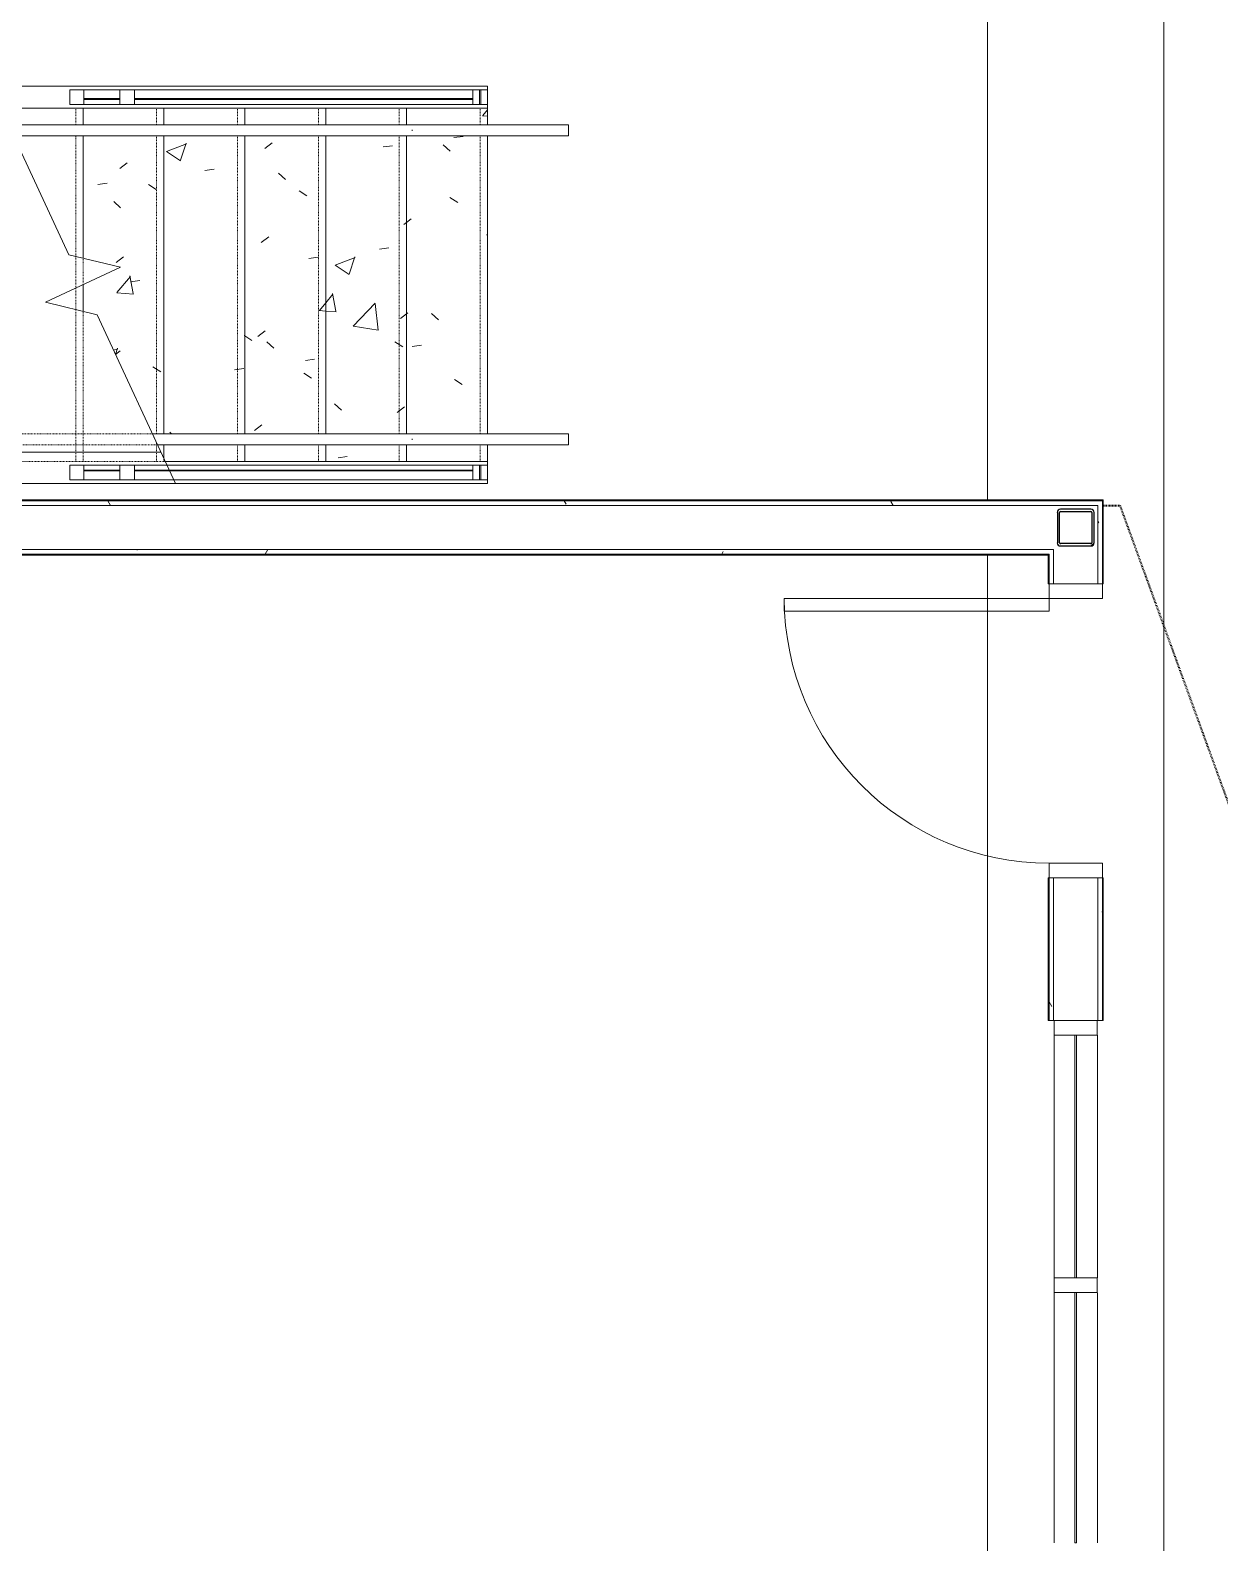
# Model space of a CAD drawing. Header units: inches. Extents: x -3803 to -1421, y -3454 to -210.
# Drawn here: x -2754.5 to -2592.8, y -725.6 to -520 of the extents above; entities that cross this region are included whole.
import ezdxf

# ---------------------------------------------------------------- set-up
doc = ezdxf.new("R2010")
doc.units = ezdxf.units.IN
doc.header["$MEASUREMENT"] = 0
doc.linetypes.add('Dash Small', pattern=[0.125, 0.0625, -0.0625])
doc.linetypes.add('Overhead 1_16_', pattern=[0.101562, 0.0625, -0.039062])
for name, color, linetype, lineweight in [('A-DETL', 90, 'Continuous', 9), ('A-DOOR', 31, 'Continuous', 13), ('A-DOOR-FRAM', 31, 'Continuous', 35), ('A-FLOR', 192, 'Continuous', 13), ('A-FLOR-HRAL', 11, 'Continuous', 13), ('A-GLAZ-CURT', 52, 'Continuous', 13), ('A-GLAZ-CWMG', 51, 'Continuous', 13), ('A-WALL', 113, 'Continuous', 13), ('A-WALL-PATT', 111, 'Continuous', 13), ('I-WALL', 2, 'Continuous', 13), ('S-COLS', 52, 'Continuous', 13), ('S-STRS', 31, 'Continuous', 13), ('S-STRS-MBND', 31, 'Continuous', 13)]:
    doc.layers.add(name, color=color, linetype=linetype, lineweight=lineweight)
pattern_1 = [(50, (0, 0), (27.5427, -2.40992), [2.88, -31.68]), (355, (0, 0), (-5.32784, 28.88427), [2.304, -25.344]), (100.451, (2.295, -0.2), (22.21532, 26.47393), [2.448, -26.924]), (46.184, (0, 7.68), (40.98187, -6.35642), [4.32, -47.52]), (96.636, (3.415, 7.15), (35.89075, 37.4062), [3.671, -40.386]), (351.184, (0, 7.68), (35.891, 37.4062), [3.456, -38.016]), (21, (3.84, 5.76), (22.92104, -15.46073), [2.88, -31.68]), (326, (3.84, 5.76), (9.34353, 27.84574), [2.304, -25.344]), (71.451, (5.75, 4.472), (32.26477, 12.38442), [2.448, -26.924]), (37.5, (0, 0), (0.466855, 12.782707), [1.267, -23.77, 1.267, -24.461, -25.44]), (37.5, (0, 0), (0.466855, 12.782707), [-50.765, 1.267, -24.173]), (7.5, (0, 0), (10.10159, 15.14509), [1.267, -13.402, 1.267, -23.194, -9.696]), (7.5, (0, 0), (10.10159, 15.14509), [-39.13, 1.267, -8.429]), (327.5, (-8.563, 0), (20.49916, -0.86578), [1.267, -8.333, 1.267, -28.685, -39.744]), (327.5, (-8.563, 0), (20.49916, -0.86578), [-39.552, 1.267, -38.477]), (317.5, (-12.403, 0), (22.39478, 3.84429), [1.267, -11.213, 1.267, -18.624, -28.224]), (317.5, (-12.403, 0), (22.39478, 3.84429), [-32.371, 1.267, -26.957])]
pattern_2 = [(0, (0, 0), (30.72, 7.68), [1.267, -21.773, 1.267, -21.773, -122.88]), (0, (0, 0), (30.72, 7.68), [-46.08, 1.267, -44.813, 1.267, -21.773, -53.76]), (0, (0, 0), (30.72, 7.68), [-115.2, 1.267, -14.093, 1.267, -37.133]), (120, (11.52, 3.84), (-22.011075, 22.7643), [1.267, -21.773, 1.267, -21.773, -122.88]), (120, (11.52, 3.84), (-22.011075, 22.7643), [-46.08, 1.267, -44.813, 1.267, -21.773, -53.76]), (120, (11.52, 3.84), (-22.011075, 22.7643), [-115.2, 1.267, -14.093, 1.267, -37.133]), (240, (15.36, 19.2), (-8.708925, -30.4443), [1.267, -21.773, 1.267, -21.773, -122.88]), (240, (15.36, 19.2), (-8.708925, -30.4443), [-46.08, 1.267, -44.813, 1.267, -21.773, -53.76]), (240, (15.36, 19.2), (-8.708925, -30.4443), [-115.2, 1.267, -14.093, 1.267, -37.133])]

# ---------------------------------------------------------------- blocks, each defined once
blk = doc.blocks.new('_STL - Column - HSS Rectangular - 2017v1 - HSS5x5x5_16-V89-DIMENSION PLAN - LEVEL 2 _579_ - 2__ - CAD')
at = {"layer": 'S-COLS'}
h = blk.add_hatch(dxfattribs=at)
h.set_pattern_fill('FP_15', color=256, style=0, pattern_type=2)
h.set_pattern_definition([(45, (2612.395, 587.641), (-8.909545, 8.909545), []), (45, (2618.335, 587.641), (-8.909545, 8.909545), [])])
h.paths.add_polyline_path([(2.06, -2.5), (2.37, -2.37), (2.5, -2.07), (2.5, 2.06), (2.37, 2.37), (2.06, 2.5), (-2.07, 2.5), (-2.37, 2.37), (-2.5, 2.06), (-2.5, -2.07), (-2.37, -2.37), (-2.07, -2.5)], flags=0)
h.paths.add_polyline_path([(-2.07, -2.19), (-2.15, -2.15), (-2.19, -2.07), (-2.15, 2.15), (-2.07, 2.19), (2.15, 2.15), (2.19, 2.06), (2.15, -2.15), (2.06, -2.19)], flags=0)
at = {"layer": 'S-COLS', "color": 7, "lineweight": 25}
for p, q in [((-2.5, 2.06), (-2.5, -2.07)), ((-2.19, -2.07), (-2.19, 2.06)), ((2.06, 2.5), (-2.07, 2.5)), ((-2.07, 2.19), (2.06, 2.19)), ((2.19, 2.06), (2.19, -2.07)), ((2.5, -2.07), (2.5, 2.06)), ((2.06, -2.19), (-2.07, -2.19)), ((-2.07, -2.5), (2.06, -2.5))]:
    blk.add_line(p, q, dxfattribs=at)
for centre, radius, start, end in [((-2.07, 2.06), 0.435, 90, 180), ((-2.07, 2.06), 0.123, 90, 180), ((2.06, 2.06), 0.435, 360, 90), ((2.06, 2.06), 0.123, 0, 90), ((-2.07, -2.07), 0.435, 180, 270), ((-2.07, -2.07), 0.123, 180, 270), ((2.06, -2.07), 0.435, 270, 360), ((2.06, -2.07), 0.122, 270, 0)]:
    blk.add_arc(centre, radius, start, end, dxfattribs=at)
blk = doc.blocks.new('15830016-STRUCT_MARTINEZ-MOORE_CENTRAL_v2018_rvt-1-DIMENSION PLAN - LEVEL 2 _579_ - 2__ - CAD')
at = {"color": 250, "lineweight": 13}
blk.add_blockref('_STL - Column - HSS Rectangular - 2017v1 - HSS5x5x5_16-V89-DIMENSION PLAN - LEVEL 2 _579_ - 2__ - CAD', (-2612.4, -587.64), dxfattribs=at)
blk = doc.blocks.new('System Panel - Perforated Metal 4-4099913-DIMENSION PLAN - LEVEL 2 _579_ - 2__ - CAD')
at = {"layer": 'A-GLAZ-CURT', "lineweight": 20}
for p, q in [((23, -0.6875), (-23, -0.6875)), ((-23, -0.6875), (-23, -0.8125)), ((-23, -0.8125), (23, -0.8125)), ((23, -0.8125), (23, -0.6875))]:
    blk.add_line(p, q, dxfattribs=at)
blk = doc.blocks.new('Rectangular Mullion - 1_ H Guardrail Cap _mesh_-4102278-DIMENSION PLAN - LEVEL 2 _579_ - 2__ - CAD')
at = {"layer": 'A-GLAZ-CWMG', "lineweight": 9}
for p, q in [((-2740.37, -528.14), (-2694.37, -528.14)), ((-2740.37, -530.14), (-2694.37, -530.14))]:
    blk.add_line(p, q, dxfattribs=at)
blk = doc.blocks.new('Rectangular Mullion - Tube 2x2-4102275-DIMENSION PLAN - LEVEL 2 _579_ - 2__ - CAD')
at = {"layer": 'A-GLAZ-CWMG', "lineweight": 9}
for p, q in [((-2, 2), (-1.08, 2)), ((-2, 0.81), (-2, 2)), ((-2, 0), (-2, 0.69)), ((-1.08, 0), (-2, 0))]:
    blk.add_line(p, q, dxfattribs=at)
at = {"layer": 'A-GLAZ-CWMG', "lineweight": 20}
for p, q in [((0, 2), (-0.91, 2)), ((-0.91, 2), (-0.91, 0)), ((-0.91, 0), (0, 0)), ((0, 0), (0, 2))]:
    blk.add_line(p, q, dxfattribs=at)
blk = doc.blocks.new('System Panel - Perforated Metal 4-V49-DIMENSION PLAN - LEVEL 2 _579_ - 2__ - CAD')
at = {"layer": 'A-GLAZ-CURT', "lineweight": 20}
for p, q in [((-18.1, -0.69), (-23, -0.69)), ((-23, -0.69), (-23, -0.81)), ((-23, -0.81), (-18.1, -0.81)), ((-18.1, -0.81), (-18.1, -0.69))]:
    blk.add_line(p, q, dxfattribs=at)
blk = doc.blocks.new('Rectangular Mullion - 1_ H Guardrail Cap _mesh_-4102323-DIMENSION PLAN - LEVEL 2 _579_ - 2__ - CAD')
at = {"layer": 'A-GLAZ-CWMG', "lineweight": 20}
for p, q in [((-2747.28, -528.14), (-2749.17, -528.14)), ((-2749.17, -528.14), (-2749.17, -530.14)), ((-2747.28, -530.14), (-2747.28, -528.14)), ((-2749.17, -530.14), (-2747.28, -530.14))]:
    blk.add_line(p, q, dxfattribs=at)
at = {"layer": 'A-GLAZ-CWMG', "lineweight": 9}
for p, q in [((-2747.28, -528.14), (-2742.37, -528.14)), ((-2747.28, -530.14), (-2742.37, -530.14))]:
    blk.add_line(p, q, dxfattribs=at)
blk = doc.blocks.new('Rectangular Mullion - 1_ H Guardrail Cap _mesh_-4102280-DIMENSION PLAN - LEVEL 2 _579_ - 2__ - CAD')
at = {"layer": 'A-GLAZ-CWMG', "lineweight": 20}
for p, q in [((-2693.29, -528.14), (-2693.45, -528.14)), ((-2693.45, -528.14), (-2693.45, -530.14)), ((-2693.29, -530.14), (-2693.29, -528.14)), ((-2693.45, -530.14), (-2693.29, -530.14))]:
    blk.add_line(p, q, dxfattribs=at)
blk = doc.blocks.new('Rectangular Mullion - Tube 2x2-4102274-DIMENSION PLAN - LEVEL 2 _579_ - 2__ - CAD')
at = {"layer": 'A-GLAZ-CWMG', "lineweight": 20}
for p, q in [((-1, 0), (-1, 2)), ((-1, 2), (1, 2)), ((1, 0), (-1, 0)), ((1, 2), (1, 0))]:
    blk.add_line(p, q, dxfattribs=at)
blk = doc.blocks.new('System Panel - Perforated Metal 4-4100333-DIMENSION PLAN - LEVEL 2 _579_ - 2__ - CAD')
at = {"layer": 'A-GLAZ-CURT', "lineweight": 20}
for p, q in [((23, 0.8125), (-23, 0.8125)), ((-23, 0.8125), (-23, 0.6875)), ((-23, 0.6875), (23, 0.6875)), ((23, 0.6875), (23, 0.8125))]:
    blk.add_line(p, q, dxfattribs=at)
blk = doc.blocks.new('Rectangular Mullion - 1_ H Guardrail Cap _mesh_-4106653-DIMENSION PLAN - LEVEL 2 _579_ - 2__ - CAD')
at = {"layer": 'A-GLAZ-CWMG', "lineweight": 9}
for p, q in [((-2740.37, -579.14), (-2694.37, -579.14)), ((-2740.37, -581.14), (-2694.37, -581.14))]:
    blk.add_line(p, q, dxfattribs=at)
blk = doc.blocks.new('Rectangular Mullion - Tube 2x2-4106659-DIMENSION PLAN - LEVEL 2 _579_ - 2__ - CAD')
at = {"layer": 'A-GLAZ-CWMG', "lineweight": 20}
for p, q in [((0, 0), (-0.91, 0)), ((-0.91, 0), (-0.91, -2)), ((0, -2), (0, 0)), ((-0.91, -2), (0, -2))]:
    blk.add_line(p, q, dxfattribs=at)
at = {"layer": 'A-GLAZ-CWMG', "lineweight": 9}
for p, q in [((-2, 0), (-1.08, 0)), ((-2, -0.69), (-2, 0)), ((-2, -2), (-2, -0.81)), ((-1.08, -2), (-2, -2))]:
    blk.add_line(p, q, dxfattribs=at)
blk = doc.blocks.new('System Panel - Perforated Metal 4-V50-DIMENSION PLAN - LEVEL 2 _579_ - 2__ - CAD')
at = {"layer": 'A-GLAZ-CURT', "lineweight": 20}
for p, q in [((-18.1, 0.81), (-23, 0.81)), ((-23, 0.81), (-23, 0.69)), ((-23, 0.69), (-18.1, 0.69)), ((-18.1, 0.69), (-18.1, 0.81))]:
    blk.add_line(p, q, dxfattribs=at)
blk = doc.blocks.new('Rectangular Mullion - 1_ H Guardrail Cap _mesh_-4106654-DIMENSION PLAN - LEVEL 2 _579_ - 2__ - CAD')
at = {"layer": 'A-GLAZ-CWMG', "lineweight": 20}
for p, q in [((-2747.28, -579.14), (-2749.17, -579.14)), ((-2749.17, -579.14), (-2749.17, -581.14)), ((-2747.28, -581.14), (-2747.28, -579.14)), ((-2749.17, -581.14), (-2747.28, -581.14))]:
    blk.add_line(p, q, dxfattribs=at)
at = {"layer": 'A-GLAZ-CWMG', "lineweight": 9}
for p, q in [((-2747.28, -579.14), (-2742.37, -579.14)), ((-2747.28, -581.14), (-2742.37, -581.14))]:
    blk.add_line(p, q, dxfattribs=at)
blk = doc.blocks.new('Rectangular Mullion - 1_ H Guardrail Cap _mesh_-4106655-DIMENSION PLAN - LEVEL 2 _579_ - 2__ - CAD')
at = {"layer": 'A-GLAZ-CWMG', "lineweight": 20}
for p, q in [((-2693.29, -579.14), (-2693.45, -579.14)), ((-2693.45, -579.14), (-2693.45, -581.14)), ((-2693.29, -581.14), (-2693.29, -579.14)), ((-2693.45, -581.14), (-2693.29, -581.14))]:
    blk.add_line(p, q, dxfattribs=at)
blk = doc.blocks.new('Rectangular Mullion - Tube 2x2-4106658-DIMENSION PLAN - LEVEL 2 _579_ - 2__ - CAD')
at = {"layer": 'A-GLAZ-CWMG', "lineweight": 20}
for p, q in [((-1, -2), (-1, 0)), ((-1, 0), (1, 0)), ((1, 0), (1, -2)), ((1, -2), (-1, -2))]:
    blk.add_line(p, q, dxfattribs=at)
blk = doc.blocks.new('Handrail Type - Handrail_Internal_-1845891-DIMENSION PLAN - LEVEL 2 _579_ - 2__ - CAD')
at = {"layer": 'A-FLOR-HRAL', "lineweight": 9}
for p, q in [((-2682.12, -574.89), (-2704.05, -574.89)), ((-2702.64, -575.72), (-2702.64, -575.56)), ((-2704.05, -576.39), (-2682.12, -576.39))]:
    blk.add_line(p, q, dxfattribs=at)
blk.add_open_spline([(-2681.38, -575.56), (-2681.38, -575.59), (-2681.37, -575.64), (-2681.38, -575.69), (-2681.38, -575.72)], degree=3, dxfattribs=at)
blk = doc.blocks.new('Handrail Type - Handrail_Internal_-V51-DIMENSION PLAN - LEVEL 2 _579_ - 2__ - CAD')
at = {"layer": 'A-FLOR-HRAL', "linetype": 'Overhead 1_16_', "lineweight": 9}
for p, q in [((-2737.93, -574.89), (-2912.37, -574.89)), ((-2737.23, -576.39), (-2912.37, -576.39))]:
    blk.add_line(p, q, dxfattribs=at)
at = {"layer": 'A-FLOR-HRAL', "lineweight": 9}
for p, q in [((-2737.93, -574.89), (-2737.23, -576.39)), ((-2681.37, -574.89), (-2737.93, -574.89)), ((-2681.37, -576.39), (-2681.37, -574.89)), ((-2681.37, -576.39), (-2737.23, -576.39))]:
    blk.add_line(p, q, dxfattribs=at)
blk = doc.blocks.new('Handrail Type - Handrail_Internal_-1845913-DIMENSION PLAN - LEVEL 2 _579_ - 2__ - CAD')
at = {"layer": 'A-FLOR-HRAL', "lineweight": 9}
for p, q in [((-2682.12, -532.89), (-2704.05, -532.89)), ((-2704.05, -534.39), (-2682.12, -534.39)), ((-2702.64, -533.72), (-2702.64, -533.56))]:
    blk.add_line(p, q, dxfattribs=at)
blk.add_open_spline([(-2681.38, -533.56), (-2681.38, -533.59), (-2681.37, -533.64), (-2681.38, -533.69), (-2681.38, -533.72)], degree=3, dxfattribs=at)
blk = doc.blocks.new('Handrail Type - Handrail_Internal_-V52-DIMENSION PLAN - LEVEL 2 _579_ - 2__ - CAD')
at = {"layer": 'A-FLOR-HRAL', "lineweight": 9}
for p, q in [((-2681.37, -532.89), (-2757.52, -532.89)), ((-2681.37, -534.39), (-2756.82, -534.39)), ((-2681.37, -534.39), (-2681.37, -532.89))]:
    blk.add_line(p, q, dxfattribs=at)
blk = doc.blocks.new('Basic Wall _ B6-7 1_4_-BSALS - ___-3568051-DIMENSION PLAN - LEVEL 2 _579_ - 2__ - CAD')
at = {"layer": 'I-WALL', "lineweight": 20}
for p, q in [((-2616.15, -591.39), (-2616.02, -591.27)), ((-2616.15, -595.27), (-2616.15, -591.39)), ((-2616.02, -595.27), (-2616.15, -595.27)), ((-2616.15, -635.27), (-2616.02, -635.27)), ((-2616.15, -654.64), (-2616.15, -635.27)), ((-2616.02, -654.64), (-2616.15, -654.64)), ((-2616.15, -762.64), (-2616.02, -762.64)), ((-2616.15, -786.64), (-2616.15, -762.64)), ((-2616.02, -786.64), (-2616.15, -786.64)), ((-2616.15, -894.64), (-2616.02, -894.64)), ((-2616.15, -940.27), (-2616.15, -894.64))]:
    blk.add_line(p, q, dxfattribs=at)
blk = doc.blocks.new('Basic Wall _ B6-7 1_4_-BSALS - ___-3568050-DIMENSION PLAN - LEVEL 2 _579_ - 2__ - CAD')
at = {"layer": 'I-WALL', "lineweight": 20}
for p, q in [((-2608.77, -584.02), (-2608.65, -583.89)), ((-2608.65, -595.27), (-2608.65, -583.89)), ((-2608.65, -595.27), (-2608.77, -595.27)), ((-2608.77, -635.27), (-2608.65, -635.27)), ((-2608.65, -654.64), (-2608.65, -635.27)), ((-2608.65, -654.64), (-2608.77, -654.64)), ((-2608.77, -762.64), (-2608.65, -762.64)), ((-2608.65, -786.64), (-2608.65, -762.64)), ((-2608.65, -786.64), (-2608.77, -786.64)), ((-2608.77, -894.64), (-2608.65, -894.64)), ((-2608.65, -940.27), (-2608.65, -894.64))]:
    blk.add_line(p, q, dxfattribs=at)
blk = doc.blocks.new('Basic Wall _ B6-7 1_4_-BSALS - ___-3569081-DIMENSION PLAN - LEVEL 2 _579_ - 2__ - CAD')
at = {"layer": 'I-WALL', "lineweight": 20}
for p, q in [((-2790.57, -583.89), (-2608.65, -583.89)), ((-2608.65, -583.89), (-2608.77, -584.02))]:
    blk.add_line(p, q, dxfattribs=at)
blk = doc.blocks.new('Basic Wall _ B6-7 1_4_-BSALS - ___-3569080-DIMENSION PLAN - LEVEL 2 _579_ - 2__ - CAD')
at = {"layer": 'I-WALL', "lineweight": 20}
for p in [(-2888.4, -591.39), (-2616.02, -591.27)]:
    blk.add_line(p, (-2616.15, -591.39), dxfattribs=at)
blk = doc.blocks.new('System Panel - interior glazed panels-1803098-DIMENSION PLAN - LEVEL 2 _579_ - 2__ - CAD')
at = {"layer": 'A-GLAZ-CURT', "lineweight": 20}
for p, q in [((17, 0.125), (-17, 0.125)), ((-17, 0.125), (-17, -0.125)), ((17, -0.125), (17, 0.125)), ((-17, -0.125), (17, -0.125))]:
    blk.add_line(p, q, dxfattribs=at)
blk = doc.blocks.new('Rectangular Mullion - 6 x 6 interior mullion-2750476-DIMENSION PLAN - LEVEL 2 _579_ - 2__ - CAD')
at = {"layer": 'A-GLAZ-CWMG', "lineweight": 9}
for p, q in [((-2334.9, -950.95), (-2300.9, -950.95)), ((-2300.9, -956.83), (-2334.9, -956.83))]:
    blk.add_line(p, q, dxfattribs=at)
blk = doc.blocks.new('Rectangular Mullion - 2 x 6 interior mullion-V36-DIMENSION PLAN - LEVEL 2 _579_ - 2__ - CAD')
at = {"layer": 'A-GLAZ-CWMG', "lineweight": 20}
for p, q in [((-2, 2.9375), (0, 2.9375)), ((-2, -2.9375), (-2, 2.9375)), ((0, 2.9375), (0, -2.9375)), ((0, -2.9375), (-2, -2.9375))]:
    blk.add_line(p, q, dxfattribs=at)
blk = doc.blocks.new('System Panel - interior glazed panels-885103-DIMENSION PLAN - LEVEL 2 _579_ - 2__ - CAD')
at = {"layer": 'A-GLAZ-CURT', "lineweight": 20}
for p, q in [((16.5, 0.125), (-16.5, 0.125)), ((-16.5, 0.125), (-16.5, -0.125)), ((16.5, -0.125), (16.5, 0.125)), ((-16.5, -0.125), (16.5, -0.125))]:
    blk.add_line(p, q, dxfattribs=at)
blk = doc.blocks.new('Rectangular Mullion - 6 x 6 interior mullion-2750475-DIMENSION PLAN - LEVEL 2 _579_ - 2__ - CAD')
at = {"layer": 'A-GLAZ-CWMG', "lineweight": 9}
for p, q in [((-2369.9, -950.95), (-2336.9, -950.95)), ((-2336.9, -956.83), (-2369.9, -956.83))]:
    blk.add_line(p, q, dxfattribs=at)
blk = doc.blocks.new('Rectangular Mullion - 2 x 6 interior mullion-V38-DIMENSION PLAN - LEVEL 2 _579_ - 2__ - CAD')
at = {"layer": 'A-GLAZ-CWMG', "lineweight": 20}
for p, q in [((-1, 2.9375), (1, 2.9375)), ((-1, -2.9375), (-1, 2.9375)), ((1, 2.9375), (1, -2.9375)), ((1, -2.9375), (-1, -2.9375))]:
    blk.add_line(p, q, dxfattribs=at)
blk = doc.blocks.new('Door-A1_4-BSALS - A1_4-36x84-BSALS-3727412-DIMENSION PLAN - LEVEL 2 _579_ - 2__ - CAD')
at = {"layer": 'A-DOOR', "lineweight": 20}
for p, q in [((16.25, 39.625), (16.25, 3.625)), ((18, 39.625), (16.25, 39.625)), ((18, 3.625), (18, 39.625)), ((16.25, 3.625), (18, 3.625))]:
    blk.add_line(p, q, dxfattribs=at)
at = {"layer": 'A-DOOR', "lineweight": 9}
blk.add_arc((18, 3.625), 36, 90, 180, dxfattribs=at)
at = {"layer": 'A-DOOR-FRAM', "lineweight": 20}
for p, q in [((-18, 3.625), (-20, 3.625)), ((-20, 3.625), (-20, -3.625)), ((-18, -3.625), (-18, 3.625)), ((20, 3.625), (18, 3.625)), ((18, 3.625), (18, -3.625)), ((20, -3.625), (20, 3.625)), ((-20, -3.625), (-18, -3.625)), ((18, -3.625), (20, -3.625))]:
    blk.add_line(p, q, dxfattribs=at)

msp = doc.modelspace()

# ---------------------------------------------------------------- hatches: boundary and pattern name
at = {"layer": 'A-WALL-PATT', "lineweight": 9}
h = msp.add_hatch(dxfattribs=at)
h.set_pattern_fill('FP_2', color=256, style=0, pattern_type=2)
h.set_pattern_definition(pattern_2)
h.paths.add_polyline_path([(-2615.4, -584.64), (-2609.4, -584.64), (-2609.4, -584.02), (-2888.4, -584.02), (-2888.4, -584.64), (-2616.02, -584.64)], flags=0)
h.paths.add_polyline_path([(-2996.4, -584.64), (-2996.4, -584.02), (-3049.77, -584.02), (-3049.77, -584.64), (-3027.94, -584.64)], flags=0)
h = msp.add_hatch(dxfattribs=at)
h.set_pattern_fill('FP_2', color=256, style=0, pattern_type=2)
h.set_pattern_definition(pattern_2)
h.paths.add_polyline_path([(-2608.77, -940.27), (-2608.77, -894.64), (-2609.4, -894.64), (-2609.4, -940.27)], flags=0)
h.paths.add_polyline_path([(-2609.4, -786.64), (-2608.77, -786.64), (-2608.77, -762.64), (-2609.4, -762.64), (-2609.4, -773.79)], flags=0)
h.paths.add_polyline_path([(-2608.77, -654.64), (-2608.77, -635.27), (-2609.4, -635.27), (-2609.4, -654.64)], flags=0)
h.paths.add_polyline_path([(-2609.4, -595.27), (-2608.77, -595.27), (-2608.77, -584.02), (-2609.4, -584.02), (-2609.4, -584.64)], flags=0)
h = msp.add_hatch(dxfattribs=at)
h.set_pattern_fill('FP_2', color=256, style=0, pattern_type=2)
h.set_pattern_definition(pattern_2)
h.paths.add_polyline_path([(-2616.02, -591.27), (-2616.02, -590.64), (-2888.4, -590.64), (-2888.4, -591.27), (-2620.76, -591.27)], flags=0)
h.paths.add_polyline_path([(-2996.4, -591.27), (-2996.4, -590.64), (-3043.15, -590.64), (-3043.15, -591.27), (-3027.94, -591.27)], flags=0)
h = msp.add_hatch(dxfattribs=at)
h.set_pattern_fill('FP_2', color=256, style=0, pattern_type=2)
h.set_pattern_definition(pattern_2)
h.paths.add_polyline_path([(-2615.4, -940.27), (-2615.4, -894.64), (-2616.02, -894.64), (-2616.02, -940.27)], flags=0)
h.paths.add_polyline_path([(-2616.02, -786.64), (-2615.4, -786.64), (-2615.4, -762.64), (-2616.02, -762.64), (-2616.02, -773.79)], flags=0)
h.paths.add_polyline_path([(-2616.02, -654.64), (-2615.4, -654.64), (-2615.4, -635.27), (-2616.02, -635.27)], flags=0)
h.paths.add_polyline_path([(-2615.4, -595.27), (-2615.4, -590.64), (-2616.02, -590.64), (-2616.02, -595.27)], flags=0)
at = {"layer": 'S-STRS', "lineweight": 9}
h = msp.add_hatch(dxfattribs=at)
h.set_pattern_fill('FP_3', color=256, style=0, pattern_type=2)
h.set_pattern_definition(pattern_1)
h.paths.add_polyline_path([(-2747.37, -558.26), (-2747.37, -554.64), (-2752.47, -557.02)], flags=0)
h.paths.add_polyline_path([(-2747.37, -551.02), (-2747.37, -534.39), (-2756.82, -534.39), (-2749.28, -550.56)], flags=0)
h.paths.add_polyline_path([(-2747.59, -532.89), (-2747.37, -532.89), (-2747.37, -530.64), (-2758.37, -530.64), (-2758.37, -531.05), (-2757.52, -532.89)], flags=0)
h = msp.add_hatch(dxfattribs=at)
h.set_pattern_fill('FP_3', color=256, style=0, pattern_type=2)
h.set_pattern_definition(pattern_1)
h.paths.add_polyline_path([(-2736.37, -578.23), (-2736.37, -576.39), (-2737.23, -576.39)], flags=0)
h.paths.add_polyline_path([(-2737.93, -574.89), (-2736.37, -574.89), (-2736.37, -534.39), (-2747.37, -534.39), (-2747.37, -551.02), (-2742.28, -552.26), (-2747.37, -554.64), (-2747.37, -558.26), (-2745.47, -558.72), (-2742.2, -565.75)], flags=0)
h.paths.add_polyline_path([(-2736.99, -532.89), (-2736.37, -532.89), (-2736.37, -530.64), (-2747.37, -530.64), (-2747.37, -532.89), (-2742.91, -532.89)], flags=0)
h = msp.add_hatch(dxfattribs=at)
h.set_pattern_fill('FP_3', color=256, style=0, pattern_type=2)
h.set_pattern_definition(pattern_1)
h.paths.add_polyline_path([(-2725.37, -578.64), (-2725.37, -576.39), (-2736.37, -576.39), (-2736.37, -578.23), (-2736.18, -578.64)], flags=0)
h.paths.add_polyline_path([(-2725.37, -574.89), (-2725.37, -534.39), (-2736.37, -534.39), (-2736.37, -574.89), (-2735.6, -574.89)], flags=0)
h.paths.add_polyline_path([(-2725.9, -532.89), (-2725.37, -532.89), (-2725.37, -530.64), (-2736.37, -530.64), (-2736.37, -532.89)], flags=0)
h = msp.add_hatch(dxfattribs=at)
h.set_pattern_fill('FP_1', color=256, style=0, pattern_type=2)
h.set_pattern_definition(pattern_1)
h.paths.add_polyline_path([(-2725.37, -578.64), (-2714.37, -578.64), (-2714.37, -576.39), (-2725.37, -576.39), (-2725.37, -578.23)], flags=0)
h.paths.add_polyline_path([(-2714.37, -574.89), (-2714.37, -534.39), (-2725.37, -534.39), (-2725.37, -574.89), (-2722.55, -574.89)], flags=0)
h.paths.add_polyline_path([(-2722.55, -532.89), (-2714.37, -532.89), (-2714.37, -530.64), (-2725.37, -530.64), (-2725.37, -532.89)], flags=0)
h = msp.add_hatch(dxfattribs=at)
h.set_pattern_fill('FP_1', color=256, style=0, pattern_type=2)
h.set_pattern_definition(pattern_1)
h.paths.add_polyline_path([(-2704.05, -578.64), (-2703.37, -578.64), (-2703.37, -576.39), (-2714.37, -576.39), (-2714.37, -578.64), (-2704.34, -578.64)], flags=0)
h.paths.add_polyline_path([(-2704.34, -574.89), (-2703.37, -574.89), (-2703.37, -534.39), (-2714.37, -534.39), (-2714.37, -574.89)], flags=0)
h.paths.add_polyline_path([(-2703.37, -532.89), (-2703.37, -530.64), (-2714.37, -530.64), (-2714.37, -532.89), (-2703.75, -532.89)], flags=0)
h = msp.add_hatch(dxfattribs=at)
h.set_pattern_fill('FP_1', color=256, style=0, pattern_type=2)
h.set_pattern_definition(pattern_1)
h.paths.add_polyline_path([(-2702.19, -578.64), (-2692.37, -578.64), (-2692.37, -576.39), (-2703.37, -576.39), (-2703.37, -578.64)], flags=0)
h.paths.add_polyline_path([(-2703.37, -574.89), (-2692.37, -574.89), (-2692.37, -534.39), (-2703.37, -534.39), (-2703.37, -572.09)], flags=0)
h.paths.add_polyline_path([(-2703.37, -532.89), (-2692.37, -532.89), (-2692.37, -530.64), (-2703.37, -530.64)], flags=0)

# ---------------------------------------------------------------- linework, layer by layer
at = {"layer": 'A-DETL', "linetype": 'Dash Small', "lineweight": 35}
for p, q in [((-2608.65, -584.64), (-2606.4, -584.64)), ((-2606.4, -584.64), (-2538.33, -771.64))]:
    msp.add_line(p, q, dxfattribs=at)
at = {"layer": 'A-FLOR', "lineweight": 20}
for p, q in [((-2624.4, -583.89), (-2624.4, -238.14)), ((-2600.4, -238.14), (-2600.4, -940.27)), ((-2624.4, -940.27), (-2624.4, -591.39))]:
    msp.add_line(p, q, dxfattribs=at)
at = {"layer": 'A-WALL'}
for p, q in [((-2888.4, -584.64), (-2609.4, -584.64)), ((-2609.4, -595.27), (-2609.4, -584.64)), ((-2888.4, -590.64), (-2615.4, -590.64)), ((-2615.4, -595.27), (-2615.4, -590.64)), ((-2615.4, -654.64), (-2615.4, -635.27)), ((-2609.4, -654.64), (-2609.4, -635.27))]:
    msp.add_line(p, q, dxfattribs=at)
at = {"layer": 'I-WALL', "lineweight": 20}
for p, q in [((-2790.57, -577.39), (-2736.77, -577.39)), ((-2734.78, -581.64), (-2790.57, -581.64)), ((-2608.77, -584.02), (-2888.4, -584.02)), ((-2608.77, -595.27), (-2608.77, -584.02)), ((-2888.4, -591.27), (-2616.02, -591.27)), ((-2616.02, -591.27), (-2616.02, -595.27)), ((-2616.02, -595.27), (-2608.77, -595.27)), ((-2616.02, -635.27), (-2616.02, -654.64)), ((-2608.77, -635.27), (-2616.02, -635.27)), ((-2608.77, -654.64), (-2608.77, -635.27)), ((-2616.02, -654.64), (-2608.77, -654.64))]:
    msp.add_line(p, q, dxfattribs=at)
at = {"layer": 'S-STRS', "lineweight": 9}
for p, q in [((-2692.37, -527.64), (-2759.97, -527.64)), ((-2692.37, -528.14), (-2692.37, -527.64)), ((-2692.37, -530.64), (-2692.37, -530.14)), ((-2747.37, -530.64), (-2758.37, -530.64)), ((-2736.37, -530.64), (-2747.37, -530.64)), ((-2747.37, -532.89), (-2747.37, -530.64)), ((-2725.37, -530.64), (-2736.37, -530.64)), ((-2736.37, -532.89), (-2736.37, -530.64)), ((-2714.37, -530.64), (-2725.37, -530.64)), ((-2725.37, -532.89), (-2725.37, -530.64)), ((-2703.37, -530.64), (-2714.37, -530.64)), ((-2714.37, -532.89), (-2714.37, -530.64)), ((-2692.37, -530.64), (-2703.37, -530.64)), ((-2703.37, -532.89), (-2703.37, -530.64)), ((-2692.37, -532.89), (-2692.37, -530.64)), ((-2747.37, -551.02), (-2747.37, -534.39)), ((-2736.37, -574.89), (-2736.37, -534.39)), ((-2725.37, -574.89), (-2725.37, -534.39)), ((-2714.37, -574.89), (-2714.37, -534.39)), ((-2703.37, -574.89), (-2703.37, -534.39)), ((-2692.37, -574.89), (-2692.37, -534.39)), ((-2747.37, -558.26), (-2747.37, -554.64)), ((-2736.37, -578.23), (-2736.37, -576.39)), ((-2725.37, -578.64), (-2725.37, -576.39)), ((-2714.37, -578.64), (-2714.37, -576.39)), ((-2703.37, -578.64), (-2703.37, -576.39)), ((-2692.37, -578.64), (-2692.37, -576.39)), ((-2725.37, -578.64), (-2736.18, -578.64)), ((-2714.37, -578.64), (-2725.37, -578.64)), ((-2703.37, -578.64), (-2714.37, -578.64)), ((-2692.37, -578.64), (-2703.37, -578.64)), ((-2692.37, -579.14), (-2692.37, -578.64)), ((-2692.37, -581.64), (-2734.78, -581.64)), ((-2692.37, -581.64), (-2692.37, -581.14))]:
    msp.add_line(p, q, dxfattribs=at)
at = {"layer": 'S-STRS', "linetype": 'Overhead 1_16_', "lineweight": 9}
for p, q in [((-2748.37, -532.89), (-2748.37, -530.64)), ((-2737.37, -532.89), (-2737.37, -530.64)), ((-2726.37, -532.89), (-2726.37, -530.64)), ((-2715.37, -532.89), (-2715.37, -530.64)), ((-2704.37, -532.89), (-2704.37, -530.64)), ((-2693.37, -532.89), (-2693.37, -530.64)), ((-2748.37, -550.78), (-2748.37, -534.39)), ((-2737.37, -574.89), (-2737.37, -534.39)), ((-2726.37, -574.89), (-2726.37, -534.39)), ((-2715.37, -574.89), (-2715.37, -534.39)), ((-2704.37, -574.89), (-2704.37, -534.39)), ((-2693.37, -574.89), (-2693.37, -534.39)), ((-2748.37, -558.01), (-2748.37, -555.11)), ((-2726.37, -578.64), (-2726.37, -576.39)), ((-2715.37, -578.64), (-2715.37, -576.39)), ((-2704.37, -578.64), (-2704.37, -576.39)), ((-2693.37, -578.64), (-2693.37, -576.39))]:
    msp.add_line(p, q, dxfattribs=at)
at = {"layer": 'S-STRS-MBND', "lineweight": 9}
for p, q in [((-2759.97, -527.64), (-2749.28, -550.56)), ((-2749.28, -550.56), (-2742.28, -552.26)), ((-2742.28, -552.26), (-2752.47, -557.02)), ((-2752.47, -557.02), (-2745.47, -558.72)), ((-2745.47, -558.72), (-2734.78, -581.64))]:
    msp.add_line(p, q, dxfattribs=at)
at = {"layer": 'S-STRS-MBND', "linetype": 'Overhead 1_16_', "lineweight": 9}
for p, q in [((-2748.37, -555.11), (-2748.37, -550.78)), ((-2747.37, -554.64), (-2747.37, -551.02)), ((-2748.37, -578.64), (-2748.37, -558.01)), ((-2747.37, -578.64), (-2747.37, -558.26)), ((-2737.37, -578.64), (-2737.37, -576.09)), ((-2736.18, -578.64), (-2916.51, -578.64)), ((-2736.37, -578.64), (-2736.37, -578.23)), ((-2734.78, -581.64), (-2916.51, -581.64))]:
    msp.add_line(p, q, dxfattribs=at)

# ---------------------------------------------------------------- block references
at = {"lineweight": 5}
msp.add_blockref('15830016-STRUCT_MARTINEZ-MOORE_CENTRAL_v2018_rvt-1-DIMENSION PLAN - LEVEL 2 _579_ - 2__ - CAD', (0, 0), dxfattribs=at)
at = {"layer": 'A-DOOR', "lineweight": 20, "rotation": 89.99999999999993}
msp.add_blockref('Door-A1_4-BSALS - A1_4-36x84-BSALS-3727412-DIMENSION PLAN - LEVEL 2 _579_ - 2__ - CAD', (-2612.4, -615.27), dxfattribs=at)
at = {"layer": 'A-FLOR-HRAL', "lineweight": 9}
for name in ['Handrail Type - Handrail_Internal_-V52-DIMENSION PLAN - LEVEL 2 _579_ - 2__ - CAD', 'Handrail Type - Handrail_Internal_-1845913-DIMENSION PLAN - LEVEL 2 _579_ - 2__ - CAD', 'Handrail Type - Handrail_Internal_-V51-DIMENSION PLAN - LEVEL 2 _579_ - 2__ - CAD', 'Handrail Type - Handrail_Internal_-1845891-DIMENSION PLAN - LEVEL 2 _579_ - 2__ - CAD']:
    msp.add_blockref(name, (0, 0), dxfattribs=at)
at = {"layer": 'A-GLAZ-CURT', "lineweight": 9}
for name, p, rotation in [('System Panel - Perforated Metal 4-V49-DIMENSION PLAN - LEVEL 2 _579_ - 2__ - CAD', (-2765.37, -530.14), 180), ('System Panel - Perforated Metal 4-4099913-DIMENSION PLAN - LEVEL 2 _579_ - 2__ - CAD', (-2717.37, -530.14), 180), ('System Panel - Perforated Metal 4-V50-DIMENSION PLAN - LEVEL 2 _579_ - 2__ - CAD', (-2765.37, -579.14), 180), ('System Panel - Perforated Metal 4-4100333-DIMENSION PLAN - LEVEL 2 _579_ - 2__ - CAD', (-2717.37, -579.14), 180), ('System Panel - interior glazed panels-885103-DIMENSION PLAN - LEVEL 2 _579_ - 2__ - CAD', (-2612.4, -673.14), 89.99999999999982), ('System Panel - interior glazed panels-1803098-DIMENSION PLAN - LEVEL 2 _579_ - 2__ - CAD', (-2612.4, -708.64), 89.99999999999982)]:
    msp.add_blockref(name, p, dxfattribs=dict(at, rotation=rotation))
at = {"layer": 'A-GLAZ-CWMG', "lineweight": 9}
for name, p in [('Rectangular Mullion - 1_ H Guardrail Cap _mesh_-4102323-DIMENSION PLAN - LEVEL 2 _579_ - 2__ - CAD', (0, 0)), ('Rectangular Mullion - 1_ H Guardrail Cap _mesh_-4102278-DIMENSION PLAN - LEVEL 2 _579_ - 2__ - CAD', (0, 0)), ('Rectangular Mullion - Tube 2x2-4102275-DIMENSION PLAN - LEVEL 2 _579_ - 2__ - CAD', (-2692.37, -530.14)), ('Rectangular Mullion - 1_ H Guardrail Cap _mesh_-4102280-DIMENSION PLAN - LEVEL 2 _579_ - 2__ - CAD', (0, 0)), ('Rectangular Mullion - 1_ H Guardrail Cap _mesh_-4106654-DIMENSION PLAN - LEVEL 2 _579_ - 2__ - CAD', (0, 0)), ('Rectangular Mullion - 1_ H Guardrail Cap _mesh_-4106653-DIMENSION PLAN - LEVEL 2 _579_ - 2__ - CAD', (0, 0)), ('Rectangular Mullion - Tube 2x2-4106659-DIMENSION PLAN - LEVEL 2 _579_ - 2__ - CAD', (-2692.37, -579.14)), ('Rectangular Mullion - 1_ H Guardrail Cap _mesh_-4106655-DIMENSION PLAN - LEVEL 2 _579_ - 2__ - CAD', (0, 0))]:
    msp.add_blockref(name, p, dxfattribs=at)
at = {"layer": 'A-GLAZ-CWMG', "lineweight": 9, "extrusion": (0, 0, -1)}
for name, p in [('Rectangular Mullion - Tube 2x2-4102274-DIMENSION PLAN - LEVEL 2 _579_ - 2__ - CAD', (2741.37, -530.14)), ('Rectangular Mullion - Tube 2x2-4106658-DIMENSION PLAN - LEVEL 2 _579_ - 2__ - CAD', (2741.37, -579.14))]:
    msp.add_blockref(name, p, dxfattribs=at)
at = {"layer": 'A-GLAZ-CWMG', "lineweight": 9, "extrusion": (0, 0, -1), "rotation": 90.0000000000002}
for name, p in [('Rectangular Mullion - 2 x 6 interior mullion-V36-DIMENSION PLAN - LEVEL 2 _579_ - 2__ - CAD', (2612.4, -654.64)), ('Rectangular Mullion - 2 x 6 interior mullion-V38-DIMENSION PLAN - LEVEL 2 _579_ - 2__ - CAD', (2612.4, -690.64))]:
    msp.add_blockref(name, p, dxfattribs=at)
at = {"layer": 'A-GLAZ-CWMG', "lineweight": 9}
for name, p, rotation in [('Rectangular Mullion - 6 x 6 interior mullion-2750475-DIMENSION PLAN - LEVEL 2 _579_ - 2__ - CAD', (-3566.29, 1680.25), 90), ('Rectangular Mullion - 6 x 6 interior mullion-2750476-DIMENSION PLAN - LEVEL 2 _579_ - 2__ - CAD', (-3566.29, 1609.25), 89.99999999999973)]:
    msp.add_blockref(name, p, dxfattribs=dict(at, rotation=rotation))
at = {"layer": 'I-WALL', "lineweight": 20}
for name in ['Basic Wall _ B6-7 1_4_-BSALS - ___-3569081-DIMENSION PLAN - LEVEL 2 _579_ - 2__ - CAD', 'Basic Wall _ B6-7 1_4_-BSALS - ___-3568050-DIMENSION PLAN - LEVEL 2 _579_ - 2__ - CAD', 'Basic Wall _ B6-7 1_4_-BSALS - ___-3569080-DIMENSION PLAN - LEVEL 2 _579_ - 2__ - CAD', 'Basic Wall _ B6-7 1_4_-BSALS - ___-3568051-DIMENSION PLAN - LEVEL 2 _579_ - 2__ - CAD']:
    msp.add_blockref(name, (0, 0), dxfattribs=at)

doc.saveas('drawing.dxf')
